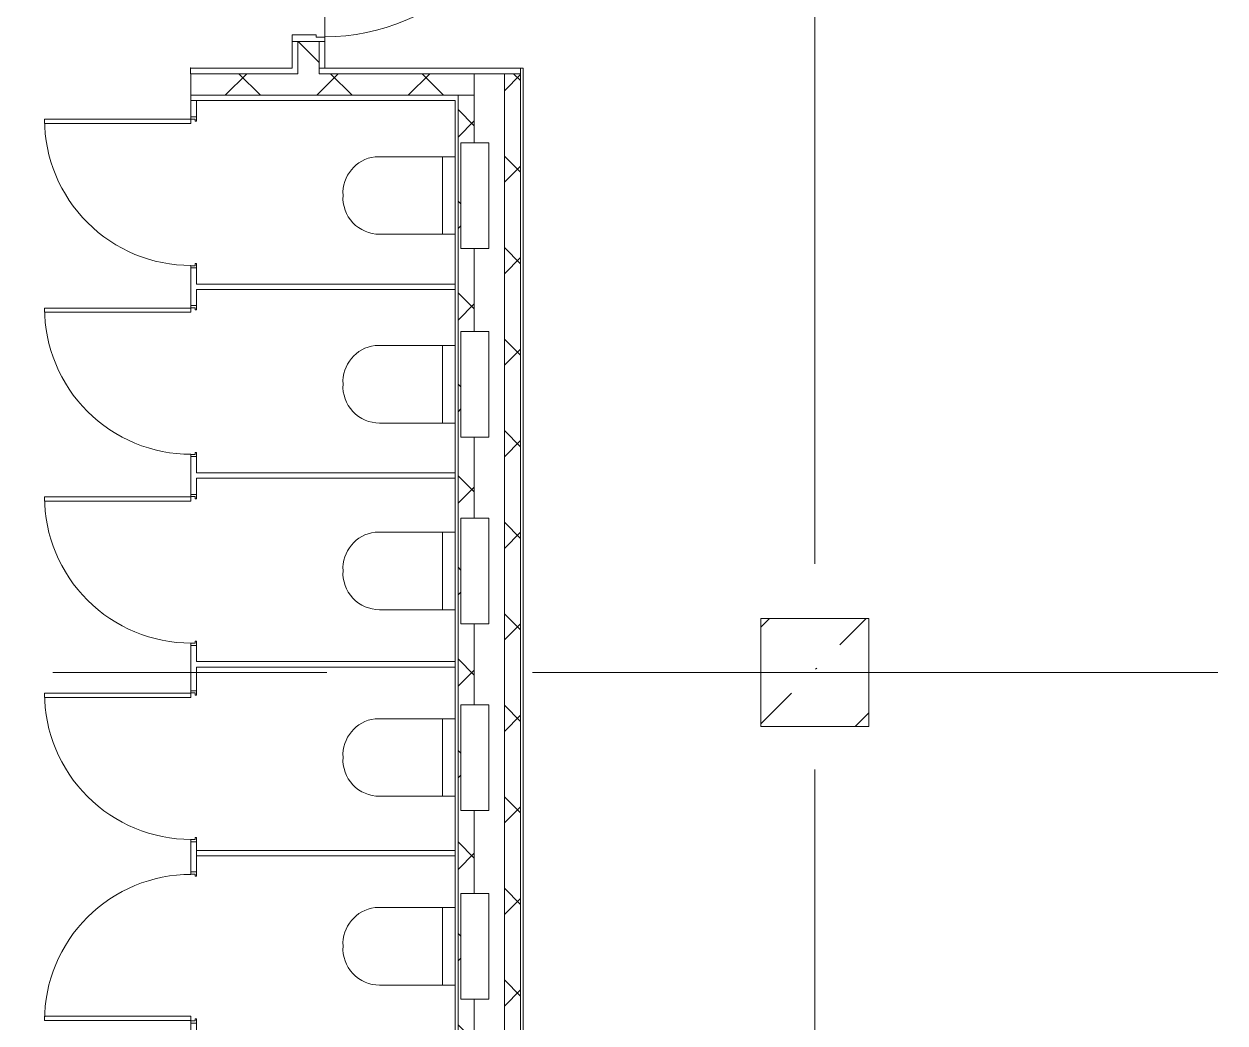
# Model space of a CAD drawing. Header units: millimetres. Extents: x 48966 to 155647, y -43515 to 26217.
# Drawn here: x 59869 to 65432, y 17892 to 22522 of the extents above; entities that cross this region are included whole.
import ezdxf

# ---------------------------------------------------------------- set-up
doc = ezdxf.new("R2010")
doc.units = ezdxf.units.MM
doc.linetypes.add('Осевые', pattern=[6350, 1270, -952.5, 3175, -952.5])
doc.linetypes.add('Снесенные', pattern=[960, 640, -320])
for name, color, linetype, lineweight in [('_Снесено_', 7, 'Снесенные', 9), ('Двери', 7, 'Continuous', 9), ('Каркас_Импост', 7, 'Continuous', 9), ('Обобщенные модели', 7, 'Continuous', 9), ('Обобщенные модели-1', 7, 'Continuous', 18), ('Общие ребра', 7, 'Continuous', 9), ('Оси-2', 7, 'Осевые', 9), ('Панель', 7, 'Continuous', 9), ('Перекрытия', 7, 'Continuous', 9), ('Сантехнические приборы', 7, 'Continuous', 9), ('Стены', 7, 'Continuous', 9), ('Стены-1', 7, 'Continuous', 18), ('Штриховка разреза-1', 7, 'Continuous', 9)]:
    doc.layers.add(name, color=color, linetype=linetype, lineweight=lineweight)
pattern_1 = [(45, (0, 0), (-212.132, 212.132), []), (135, (0, 0), (-212.132, -212.132), [])]

# ---------------------------------------------------------------- blocks, each defined once
blk = doc.blocks.new('Обобщенные модели 2 - Обобщенные модели 2-1035725-План 5-го этажа на отм_ _12_600')
at = {"layer": 'Обобщенные модели'}
h = blk.add_hatch(dxfattribs=at)
h.set_pattern_fill('FP_1', color=256, style=0, pattern_type=2)
h.set_pattern_definition([(45, (0, 0), (168.3798, 617.3926), [793.75, -158.75, 6.706, -152.044])])
h.paths.add_polyline_path([(63781.6, 19267.1), (63781.6, 19767.1), (63281.6, 19767.1), (63281.6, 19267.1)], flags=0)
at = {"layer": 'Обобщенные модели-1'}
for p, q in [((63781.6, 19767.1), (63281.6, 19767.1)), ((63281.6, 19767.1), (63281.6, 19267.1)), ((63781.6, 19267.1), (63781.6, 19767.1)), ((63281.6, 19267.1), (63781.6, 19267.1))]:
    blk.add_line(p, q, dxfattribs=at)
blk = doc.blocks.new('Обвязочная балка 1 - Обвязочная балка 1-1451838-План 5-го этажа на отм_ _12_600')
at = {"layer": 'Обобщенные модели'}
for radius in [4129, 4099.1]:
    blk.add_arc((60831.6, 20067.1), radius, 90, 179.9999, dxfattribs=at)
at = {"layer": 'Обобщенные модели-1'}
for radius in [4139.9, 4135.9, 4093.9, 4089.9]:
    blk.add_arc((60831.6, 20067.1), radius, 90, 179.9999, dxfattribs=at)
blk = doc.blocks.new('Дверь - Однопольная_HPL - ДВ12__21х7-5560888-План 5-го этажа на отм_ _12_600')
at = {"layer": 'Двери'}
for p, q in [((-339, -12.5), (-319, -12.5)), ((-339, -690.5), (-339, -12.5)), ((-319, -12.5), (-319, -690.5)), ((-319, -690.5), (-339, -690.5))]:
    blk.add_line(p, q, dxfattribs=at)
blk.add_arc((-339, -12.5), 678, 270, 0, dxfattribs=at)
at = {"layer": 'Каркас_Импост'}
for p, q in [((-350, 12.5), (-330, 12.5)), ((-350, -12.5), (-350, 12.5)), ((-340, 7.5), (-340, -12.5)), ((-330, 7.5), (-340, 7.5)), ((-330, 12.5), (-330, 7.5)), ((330, 12.5), (350, 12.5)), ((330, 7.5), (330, 12.5)), ((340, 7.5), (330, 7.5)), ((340, -12.5), (340, 7.5)), ((350, 12.5), (350, -12.5)), ((-340, -12.5), (-350, -12.5)), ((350, -12.5), (340, -12.5))]:
    blk.add_line(p, q, dxfattribs=at)
at = {"layer": 'Панель'}
for p, q in [((-319, -12.5), (-339, -12.5)), ((-339, -12.5), (-339, -690.5)), ((-319, -690.5), (-319, -12.5)), ((-339, -690.5), (-319, -690.5))]:
    blk.add_line(p, q, dxfattribs=at)
blk = doc.blocks.new('Унитаз_встраиваемый - Обычный _ Vitra 748-4800 _каркасные_-5137914-План 5-го этажа на отм_ _12_600')
at = {"layer": 'Сантехнические приборы'}
for p, q in [((245, 155), (-245, 155)), ((-245, 155), (-245, 25)), ((245, 25), (245, 155)), ((-245, 25), (245, 25)), ((-180, -371.5), (-180, 0)), ((-180, 0), (179.4, 0)), ((179.4, 0), (179.4, -351)), ((-180, -60), (179.4, -60))]:
    blk.add_line(p, q, dxfattribs=at)
for centre, start, end in [((-11.8, -351), 186.9403, 273.6655), ((9.9, -351), 266.3345, 0)]:
    blk.add_arc(centre, 169.5, start, end, dxfattribs=at)
blk = doc.blocks.new('Дверь - Однопольная - ДВ11_21х10-6240756-План 5-го этажа на отм_ _12_600')
at = {"layer": 'Двери'}
for p, q in [((-439, 1033), (-479, 1033)), ((-479, 1033), (-479, 75)), ((-439, 75), (-439, 1033)), ((-479, 75), (-439, 75))]:
    blk.add_line(p, q, dxfattribs=at)
blk.add_arc((-479, 75), 958, 360, 90, dxfattribs=at)
at = {"layer": 'Каркас_Импост'}
for p, q in [((-480, 75), (-500, 75)), ((-500, 75), (-500, -75)), ((-480, 35), (-480, 75)), ((500, 75), (480, 75)), ((480, 75), (480, 35)), ((500, -75), (500, 75)), ((-470, 35), (-480, 35)), ((-470, -75), (-470, 35)), ((480, 35), (470, 35)), ((470, 35), (470, -75)), ((-500, -75), (-470, -75)), ((470, -75), (500, -75))]:
    blk.add_line(p, q, dxfattribs=at)
at = {"layer": 'Панель'}
for p, q in [((-479, 1033), (-439, 1033)), ((-479, 75), (-479, 1033)), ((-439, 1033), (-439, 75)), ((-439, 75), (-479, 75))]:
    blk.add_line(p, q, dxfattribs=at)
blk = doc.blocks.new('Дверь - Однопольная_HPL - ДВ12_21х7-5561156-План 5-го этажа на отм_ _12_600')
at = {"layer": 'Двери'}
for p, q in [((-319, 690.5), (-339, 690.5)), ((-339, 690.5), (-339, 12.5)), ((-319, 12.5), (-319, 690.5)), ((-339, 12.5), (-319, 12.5))]:
    blk.add_line(p, q, dxfattribs=at)
blk.add_arc((-339, 12.5), 678, 360, 90, dxfattribs=at)
at = {"layer": 'Каркас_Импост'}
for p, q in [((-340, 12.5), (-350, 12.5)), ((-350, 12.5), (-350, -12.5)), ((-340, -7.5), (-340, 12.5)), ((350, 12.5), (340, 12.5)), ((340, 12.5), (340, -7.5)), ((350, -12.5), (350, 12.5)), ((-350, -12.5), (-330, -12.5)), ((-330, -7.5), (-340, -7.5)), ((-330, -12.5), (-330, -7.5)), ((340, -7.5), (330, -7.5)), ((330, -7.5), (330, -12.5)), ((330, -12.5), (350, -12.5))]:
    blk.add_line(p, q, dxfattribs=at)
at = {"layer": 'Панель'}
for p, q in [((-339, 690.5), (-319, 690.5)), ((-339, 12.5), (-339, 690.5)), ((-319, 690.5), (-319, 12.5)), ((-319, 12.5), (-339, 12.5))]:
    blk.add_line(p, q, dxfattribs=at)

msp = doc.modelspace()

# ---------------------------------------------------------------- hatches: boundary and pattern name
at = {"layer": 'Штриховка разреза-1'}
h = msp.add_hatch(dxfattribs=at)
h.set_pattern_fill('FP_3', color=256, style=0, pattern_type=2)
h.set_pattern_definition(pattern_1)
h.paths.add_polyline_path([(61236.6, 22292.1), (61236.6, 22442.1), (61136.6, 22442.1), (61136.6, 22292.1)], flags=0)
h.paths.add_polyline_path([(61136.6, 23442.1), (61236.6, 23442.1), (61236.6, 23567.1), (61136.6, 23567.1)], flags=0)
h = msp.add_hatch(dxfattribs=at)
h.set_pattern_fill('FP_3', color=256, style=0, pattern_type=2)
h.set_pattern_definition(pattern_1)
h.paths.add_polyline_path([(61879.1, 22192.1), (61954.1, 22192.1), (61954.1, 22292.1), (60642, 22292.1), (60642, 22192.1), (61866.6, 22192.1)], flags=0)
h = msp.add_hatch(dxfattribs=at)
h.set_pattern_fill('FP_3', color=256, style=0, pattern_type=2)
h.set_pattern_definition(pattern_1)
h.paths.add_polyline_path([(62169.1, 14479.6), (62169.1, 22292.1), (62094.1, 22292.1), (62094.1, 14479.6)], flags=0)
h = msp.add_hatch(dxfattribs=at)
h.set_pattern_fill('FP_3', color=256, style=0, pattern_type=2)
h.set_pattern_definition(pattern_1)
h.paths.add_polyline_path([(61891.6, 14579.6), (61954.1, 14579.6), (61954.1, 14762.1), (61891.6, 14762.1), (61891.6, 15252.1), (61954.1, 15252.1), (61954.1, 15662.1), (61891.6, 15662.1), (61891.6, 16152.1), (61954.1, 16152.1), (61954.1, 17589.6), (61879.1, 17589.6), (61879.1, 14579.6)], flags=0)
h.paths.add_polyline_path([(61954.1, 17729.6), (61954.1, 18002.1), (61891.6, 18002.1), (61891.6, 18492.1), (61954.1, 18492.1), (61954.1, 18877.1), (61891.6, 18877.1), (61891.6, 19367.1), (61954.1, 19367.1), (61954.1, 19742.1), (61891.6, 19742.1), (61891.6, 20232.1), (61954.1, 20232.1), (61954.1, 20607.1), (61891.6, 20607.1), (61891.6, 21097.1), (61954.1, 21097.1), (61954.1, 21482.1), (61891.6, 21482.1), (61891.6, 21972.1), (61954.1, 21972.1), (61954.1, 22192.1), (61879.1, 22192.1), (61879.1, 17729.6)], flags=0)

# ---------------------------------------------------------------- linework, layer by layer
at = {"layer": '_Снесено_'}
msp.add_line((63781.6, 19517.1), (63800.7, 19517.1), dxfattribs=at)
at = {"layer": 'Общие ребра'}
for p, q in [((61136.6, 22317.1), (61136.6, 22442.1)), ((61236.6, 22317.1), (61236.6, 22442.1)), ((61261.6, 22317.1), (61261.6, 22442.1)), ((60642, 22317.1), (60642, 22319.1)), ((61110.6, 22317.1), (60642, 22317.1)), ((61136.6, 22292.1), (61136.6, 22317.1)), ((61236.6, 22317.1), (61261.6, 22317.1)), ((61236.6, 22292.1), (61236.6, 22317.1)), ((62169.1, 22317.1), (62169.1, 22292.1)), ((62169.1, 22317.1), (62169.1, 22292.1)), ((60640, 22292.1), (60642, 22292.1)), ((60642, 22292.1), (61136.6, 22292.1)), ((60642, 22292.1), (60642, 22192.1)), ((61236.6, 22292.1), (61866.6, 22292.1)), ((61866.6, 22292.1), (61954.1, 22292.1)), ((61954.1, 22292.1), (61954.1, 22192.1)), ((61954.1, 22292.1), (62094.1, 22292.1)), ((61954.1, 22292.1), (61954.1, 22192.1)), ((62094.1, 22292.1), (62094.1, 14479.6)), ((62094.1, 22292.1), (62169.1, 22292.1)), ((62169.1, 22292.1), (62169.1, 14479.6)), ((60642, 22192.1), (60642, 22167.1)), ((60642, 22192.1), (61866.6, 22192.1)), ((60642, 22167.1), (61864.6, 22167.1)), ((61866.6, 22192.1), (61879.1, 22192.1)), ((61879.1, 22192.1), (61879.1, 17804.6)), ((61879.1, 22192.1), (61954.1, 22192.1)), ((61954.1, 22192.1), (61954.1, 21972.1)), ((61954.1, 21482.1), (61954.1, 21097.1)), ((61954.1, 20607.1), (61954.1, 20232.1)), ((61954.1, 19742.1), (61954.1, 19367.1)), ((61954.1, 18877.1), (61954.1, 18492.1)), ((61954.1, 18002.1), (61954.1, 17729.6))]:
    msp.add_line(p, q, dxfattribs=at)
at = {"layer": 'Оси-2'}
for p, q in [((63531.6, 25417.1), (63531.6, -41737.8)), ((150171.6, 19517.1), (50565.6, 19517.1))]:
    msp.add_line(p, q, dxfattribs=at)
at = {"layer": 'Перекрытия'}
for p, q in [((61261.6, 23567.1), (61261.6, 22317.1)), ((61261.6, 22442.1), (61261.6, 23442.1)), ((61111.6, 22317.1), (61111.6, 22442.1)), ((61111.6, 22442.1), (61261.6, 22442.1)), ((60642, 22317.1), (61111.6, 22317.1)), ((61261.6, 22317.1), (62181.6, 22317.1)), ((62181.6, 22317.1), (62181.6, 14467.1)), ((60642, 22167.1), (60642, 22292.1)), ((61866.6, 22167.1), (60642, 22167.1)), ((61866.6, 17817.1), (61866.6, 22167.1)), ((63281.6, 19267.1), (63281.6, 19767.1)), ((63281.6, 19767.1), (63781.6, 19767.1)), ((63781.6, 19767.1), (63781.6, 19267.1)), ((63781.6, 19267.1), (63281.6, 19267.1))]:
    msp.add_line(p, q, dxfattribs=at)
at = {"layer": 'Стены'}
msp.add_arc((61863.3, 20883), 5039.1, 88.2596, 165.4242, dxfattribs=at)
at = {"layer": 'Стены-1'}
for p, q in [((61111.6, 22442.1), (61111.6, 22317.1)), ((61261.6, 22442.1), (61111.6, 22442.1)), ((60642, 22319.1), (60640, 22319.1)), ((60640, 22319.1), (60640, 22317.1)), ((60640, 22317.1), (60640, 22292.1)), ((61111.6, 22317.1), (61110.6, 22317.1)), ((61866.6, 22317.1), (61261.6, 22317.1)), ((62169.1, 22317.1), (61866.6, 22317.1)), ((62181.6, 22317.1), (62169.1, 22317.1)), ((62181.6, 14467.1), (62181.6, 22317.1)), ((60667, 22167.1), (60642, 22167.1)), ((60642, 22167.1), (60642, 22092.1)), ((60667, 22092.1), (60667, 22167.1)), ((61864.6, 22167.1), (61866.6, 22167.1)), ((61866.6, 22167.1), (61866.6, 17817.1)), ((60642, 22092.1), (60667, 22092.1)), ((60667, 21392.1), (60642, 21392.1)), ((60642, 21392.1), (60642, 21217.1)), ((60667, 21317.1), (60667, 21392.1)), ((61866.6, 21317.1), (60667, 21317.1)), ((61866.6, 21292.1), (61866.6, 21317.1)), ((60667, 21217.1), (60667, 21292.1)), ((60667, 21292.1), (61866.6, 21292.1)), ((60642, 21217.1), (60667, 21217.1)), ((60667, 20517.1), (60642, 20517.1)), ((60642, 20517.1), (60642, 20342.1)), ((60667, 20442.1), (60667, 20517.1)), ((61866.6, 20442.1), (60667, 20442.1)), ((60667, 20342.1), (60667, 20417.1)), ((60667, 20417.1), (61866.6, 20417.1)), ((61866.6, 20417.1), (61866.6, 20442.1)), ((60642, 20342.1), (60667, 20342.1)), ((60667, 19642.1), (60642, 19642.1)), ((60642, 19642.1), (60642, 19432.1)), ((60667, 19567.1), (60667, 19642.1)), ((61866.6, 19567.1), (60667, 19567.1)), ((60667, 19432.1), (60667, 19542.1)), ((60667, 19542.1), (61866.6, 19542.1)), ((61866.6, 19542.1), (61866.6, 19567.1)), ((60642, 19432.1), (60667, 19432.1)), ((60667, 18732.1), (60642, 18732.1)), ((60642, 18732.1), (60642, 18592.1)), ((60667, 18592.1), (60667, 18732.1)), ((61866.6, 18692.1), (60667, 18692.1)), ((60667, 18692.1), (60667, 18667.1)), ((61866.6, 18667.1), (61866.6, 18692.1)), ((60667, 18667.1), (61866.6, 18667.1)), ((60642, 18592.1), (60667, 18592.1)), ((60667, 17892.1), (60642, 17892.1)), ((60642, 17892.1), (60642, 17817.1)), ((60667, 17817.1), (60667, 17892.1))]:
    msp.add_line(p, q, dxfattribs=at)

# ---------------------------------------------------------------- block references
at = {"layer": 'Двери'}
for name, p, rotation in [('Дверь - Однопольная - ДВ11_21х10-6240756-План 5-го этажа на отм_ _12_600', (61186.6, 22942.1), 270), ('Дверь - Однопольная_HPL - ДВ12__21х7-5560888-План 5-го этажа на отм_ _12_600', (60654.5, 21742.1), 269.9999999999995), ('Дверь - Однопольная_HPL - ДВ12__21х7-5560888-План 5-го этажа на отм_ _12_600', (60654.5, 20867.1), 269.9999999999995), ('Дверь - Однопольная_HPL - ДВ12__21х7-5560888-План 5-го этажа на отм_ _12_600', (60654.5, 19992.1), 269.9999999999995), ('Дверь - Однопольная_HPL - ДВ12__21х7-5560888-План 5-го этажа на отм_ _12_600', (60654.5, 19082.1), 269.9999999999995), ('Дверь - Однопольная_HPL - ДВ12_21х7-5561156-План 5-го этажа на отм_ _12_600', (60654.5, 18242.1), 89.99999999999955)]:
    msp.add_blockref(name, p, dxfattribs=dict(at, rotation=rotation))
at = {"layer": 'Обобщенные модели'}
for name in ['Обвязочная балка 1 - Обвязочная балка 1-1451838-План 5-го этажа на отм_ _12_600', 'Обобщенные модели 2 - Обобщенные модели 2-1035725-План 5-го этажа на отм_ _12_600']:
    msp.add_blockref(name, (0, 0), dxfattribs=at)
at = {"layer": 'Сантехнические приборы', "rotation": 269.9999999999996}
for p in [(61866.6, 21727.1), (61866.6, 20852.1), (61866.6, 19987.1), (61866.6, 19122.1), (61866.6, 18247.1)]:
    msp.add_blockref('Унитаз_встраиваемый - Обычный _ Vitra 748-4800 _каркасные_-5137914-План 5-го этажа на отм_ _12_600', p, dxfattribs=at)

doc.saveas('drawing.dxf')
